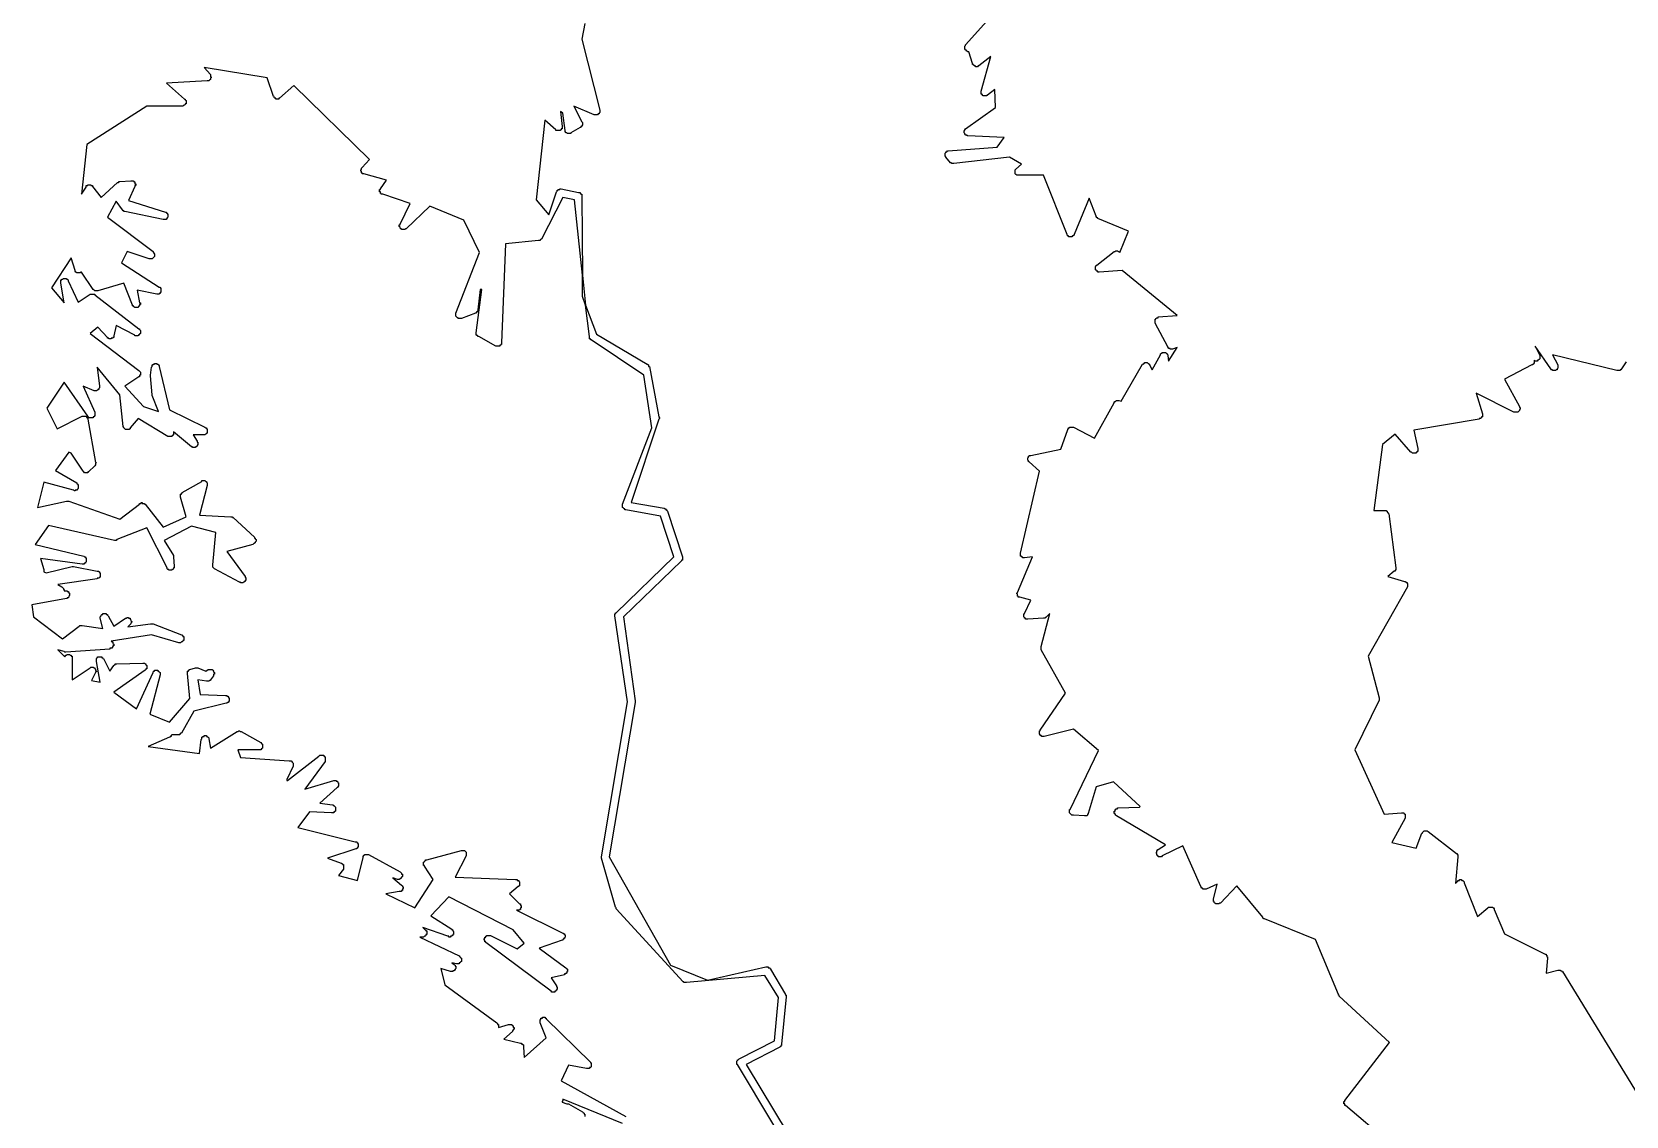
# Model space of a CAD drawing. Header units: metres. Extents: x 12 to 388, y 12 to 220.
# Drawn here: x 205.24 to 225.51, y 48.35 to 62.13 of the extents above; entities that cross this region are included whole.
import ezdxf

# ---------------------------------------------------------------- set-up
doc = ezdxf.new("R2010")
doc.units = ezdxf.units.M

msp = doc.modelspace()

# ---------------------------------------------------------------- linework, layer by layer
for points in [[(212.27, 62.24), (212.23, 62.04), (212.46, 61.14), (212.46, 61.13), (212.46, 61.12), (212.46, 61.11), (212.45, 61.1), (212.45, 61.09), (212.44, 61.09), (212.43, 61.08), (212.42, 61.08), (212.41, 61.08), (212.4, 61.08), (212.39, 61.08), (212.13, 61.19), (212.23, 60.99), (212.24, 60.98), (212.24, 60.97), (212.24, 60.96), (212.24, 60.95), (212.23, 60.94), (212.23, 60.93), (212.22, 60.93), (212.22, 60.92), (212.21, 60.92), (212.09, 60.85), (212.09, 60.84), (212.08, 60.84), (212.07, 60.84), (212.06, 60.84), (212.05, 60.84), (212.04, 60.85), (212.03, 60.85), (212.03, 60.86), (212.02, 60.86), (212.02, 60.87), (212.02, 60.88), (211.99, 61.1), (211.96, 61.12), (211.98, 60.93), (211.98, 60.92), (211.98, 60.91), (211.98, 60.9), (211.97, 60.9), (211.97, 60.89), (211.96, 60.89), (211.96, 60.88), (211.95, 60.88), (211.94, 60.88), (211.93, 60.88), (211.92, 60.88), (211.91, 60.88), (211.9, 60.88), (211.9, 60.89), (211.76, 61.01), (211.65, 60), (211.81, 59.81), (211.91, 60.1), (211.92, 60.11), (211.92, 60.12), (211.93, 60.12), (211.93, 60.13), (211.94, 60.13), (211.95, 60.13), (211.95, 60.14), (211.96, 60.14), (211.97, 60.14), (212.19, 60.09), (212.2, 60.09), (212.21, 60.09), (212.21, 60.08), (212.22, 60.08), (212.22, 60.07), (212.23, 60.07), (212.23, 60.06), (212.23, 60.05), (212.23, 60.04), (212.24, 59.04), (212.28, 58.66), (212.42, 58.29), (213.06, 57.91), (213.07, 57.91), (213.07, 57.9), (213.08, 57.9), (213.08, 57.89), (213.08, 57.88), (213.09, 57.88), (213.21, 57.24), (213.22, 57.23), (213.22, 57.22), (213.21, 57.21), (212.86, 56.15), (213.28, 56.08), (213.29, 56.07), (213.3, 56.07), (213.3, 56.06), (213.31, 56.06), (213.31, 56.05), (213.32, 56.04), (213.51, 55.46), (213.51, 55.45), (213.51, 55.44), (213.51, 55.43), (213.51, 55.42), (213.5, 55.42), (213.5, 55.41), (212.76, 54.7), (212.91, 53.63), (212.91, 53.62), (212.91, 53.61), (212.58, 51.65), (213.36, 50.27), (213.83, 50.08), (214.57, 50.25), (214.58, 50.25), (214.59, 50.25), (214.6, 50.25), (214.6, 50.24), (214.61, 50.24), (214.62, 50.24), (214.62, 50.23), (214.63, 50.23), (214.63, 50.22), (214.82, 49.9), (214.82, 49.89), (214.83, 49.89), (214.83, 49.88), (214.83, 49.87), (214.77, 49.27), (214.77, 49.26), (214.77, 49.25), (214.76, 49.25), (214.76, 49.24), (214.75, 49.23), (214.32, 49.01), (215.2, 47.55)], [(222.48, 48.03), (221.94, 48.49), (221.93, 48.49), (221.93, 48.5), (221.93, 48.51), (221.92, 48.51), (221.92, 48.52), (221.92, 48.53), (221.92, 48.54), (221.93, 48.54), (221.93, 48.55), (222.5, 49.29), (221.86, 49.88), (221.86, 49.89), (221.85, 49.89), (221.85, 49.9), (221.56, 50.6), (220.91, 50.86), (220.9, 50.86), (220.89, 50.87), (220.89, 50.88), (220.56, 51.28), (220.35, 51.06), (220.34, 51.06), (220.33, 51.05), (220.32, 51.05), (220.31, 51.05), (220.3, 51.05), (220.29, 51.05), (220.28, 51.06), (220.27, 51.07), (220.27, 51.08), (220.26, 51.08), (220.26, 51.09), (220.26, 51.1), (220.26, 51.11), (220.31, 51.3), (220.17, 51.24), (220.16, 51.24), (220.15, 51.24), (220.14, 51.24), (220.13, 51.24), (220.12, 51.25), (220.11, 51.25), (220.11, 51.26), (220.1, 51.27), (219.87, 51.79), (219.61, 51.66), (219.6, 51.65), (219.59, 51.65), (219.58, 51.65), (219.57, 51.65), (219.56, 51.65), (219.56, 51.66), (219.55, 51.66), (219.55, 51.67), (219.54, 51.67), (219.54, 51.68), (219.54, 51.69), (219.53, 51.7), (219.54, 51.71), (219.54, 51.72), (219.54, 51.73), (219.55, 51.73), (219.55, 51.74), (219.56, 51.74), (219.65, 51.8), (219.03, 52.17), (219.02, 52.18), (219.01, 52.19), (219.01, 52.2), (219, 52.2), (219, 52.21), (219, 52.22), (219, 52.23), (219.01, 52.23), (219.01, 52.24), (219.01, 52.25), (219.02, 52.25), (219.02, 52.26), (219.03, 52.26), (219.04, 52.26), (219.04, 52.27), (219.05, 52.27), (219.32, 52.28), (219.33, 52.29), (218.99, 52.6), (218.77, 52.54), (218.67, 52.2), (218.67, 52.19), (218.66, 52.19), (218.66, 52.18), (218.65, 52.17), (218.64, 52.17), (218.63, 52.17), (218.62, 52.17), (218.48, 52.18), (218.47, 52.18), (218.46, 52.18), (218.45, 52.19), (218.44, 52.2), (218.43, 52.21), (218.43, 52.22), (218.43, 52.23), (218.43, 52.24), (218.43, 52.25), (218.44, 52.25), (218.8, 53), (218.48, 53.27), (218.11, 53.18), (218.1, 53.18), (218.09, 53.18), (218.08, 53.18), (218.07, 53.19), (218.06, 53.19), (218.06, 53.2), (218.05, 53.21), (218.05, 53.22), (218.05, 53.23), (218.05, 53.24), (218.05, 53.25), (218.06, 53.25), (218.06, 53.26), (218.38, 53.73), (218.07, 54.28), (218.07, 54.29), (218.07, 54.3), (218.07, 54.31), (218.07, 54.32), (218.18, 54.74), (218.13, 54.69), (218.12, 54.69), (218.12, 54.68), (218.11, 54.68), (218.1, 54.68), (217.9, 54.67), (217.89, 54.67), (217.88, 54.67), (217.87, 54.67), (217.87, 54.68), (217.86, 54.68), (217.86, 54.69), (217.85, 54.7), (217.85, 54.71), (217.85, 54.72), (217.85, 54.73), (217.86, 54.74), (217.94, 54.91), (217.8, 54.95), (217.79, 54.95), (217.78, 54.95), (217.78, 54.96), (217.77, 54.96), (217.77, 54.97), (217.77, 54.98), (217.77, 54.99), (217.76, 54.99), (217.76, 55), (217.77, 55.01), (217.96, 55.46), (217.86, 55.45), (217.85, 55.45), (217.84, 55.45), (217.83, 55.46), (217.82, 55.46), (217.82, 55.47), (217.81, 55.47), (217.81, 55.48), (217.81, 55.49), (217.81, 55.5), (217.81, 55.51), (218.05, 56.55), (217.92, 56.67), (217.91, 56.67), (217.91, 56.68), (217.9, 56.69), (217.9, 56.7), (217.9, 56.71), (217.9, 56.72), (217.91, 56.73), (217.91, 56.74), (217.92, 56.74), (217.92, 56.75), (217.93, 56.75), (217.94, 56.75), (218.32, 56.83), (218.41, 57.08), (218.41, 57.09), (218.42, 57.09), (218.42, 57.1), (218.43, 57.1), (218.43, 57.11), (218.44, 57.11), (218.45, 57.11), (218.46, 57.11), (218.47, 57.11), (218.48, 57.11), (218.75, 56.97), (219, 57.42), (219, 57.43), (219.01, 57.43), (219.01, 57.44), (219.02, 57.44), (219.03, 57.45), (219.04, 57.45), (219.05, 57.45), (219.06, 57.45), (219.09, 57.44), (219.36, 57.91), (219.37, 57.91), (219.37, 57.92), (219.38, 57.92), (219.39, 57.93), (219.4, 57.93), (219.41, 57.93), (219.42, 57.93), (219.43, 57.92), (219.44, 57.92), (219.44, 57.91), (219.45, 57.91), (219.45, 57.9), (219.48, 57.84), (219.59, 58.03), (219.59, 58.04), (219.6, 58.05), (219.61, 58.05), (219.61, 58.06), (219.62, 58.06), (219.63, 58.06), (219.64, 58.06), (219.65, 58.06), (219.66, 58.05), (219.67, 58.05), (219.67, 58.04), (219.68, 58.03), (219.68, 58.02), (219.69, 57.95), (219.8, 58.12), (219.74, 58.1), (219.73, 58.1), (219.72, 58.1), (219.71, 58.1), (219.71, 58.11), (219.7, 58.11), (219.69, 58.11), (219.69, 58.12), (219.68, 58.12), (219.68, 58.13), (219.52, 58.43), (219.52, 58.44), (219.52, 58.45), (219.52, 58.46), (219.52, 58.47), (219.52, 58.48), (219.53, 58.48), (219.53, 58.49), (219.54, 58.5), (219.55, 58.5), (219.56, 58.5), (219.56, 58.51), (219.8, 58.53), (219.1, 59.1), (218.81, 59.08), (218.8, 59.08), (218.79, 59.08), (218.79, 59.09), (218.78, 59.09), (218.77, 59.1), (218.77, 59.11), (218.76, 59.11), (218.76, 59.12), (218.76, 59.13), (218.76, 59.14), (218.76, 59.15), (218.77, 59.16), (218.77, 59.17), (218.78, 59.17), (219, 59.34), (219.01, 59.34), (219.02, 59.35), (219.03, 59.35), (219.04, 59.35), (219.05, 59.34), (219.06, 59.34), (219.07, 59.33), (219.18, 59.6), (218.79, 59.76), (218.79, 59.77), (218.78, 59.77), (218.78, 59.78), (218.77, 59.78), (218.77, 59.79), (218.68, 60.02), (218.49, 59.56), (218.49, 59.55), (218.48, 59.55), (218.48, 59.54), (218.47, 59.54), (218.46, 59.53), (218.45, 59.53), (218.44, 59.53), (218.43, 59.53), (218.42, 59.53), (218.42, 59.54), (218.41, 59.54), (218.4, 59.55), (218.4, 59.56), (218.1, 60.31), (217.78, 60.31), (217.77, 60.31), (217.76, 60.31), (217.75, 60.32), (217.74, 60.33), (217.74, 60.34), (217.74, 60.35), (217.74, 60.36), (217.74, 60.37), (217.74, 60.38), (217.75, 60.39), (217.82, 60.45), (217.67, 60.54), (216.96, 60.46), (216.95, 60.46), (216.94, 60.46), (216.93, 60.46), (216.93, 60.47), (216.92, 60.47), (216.86, 60.54), (216.86, 60.55), (216.85, 60.55), (216.85, 60.56), (216.85, 60.57), (216.85, 60.58), (216.85, 60.59), (216.86, 60.6), (216.86, 60.61), (216.87, 60.61), (216.88, 60.62), (216.89, 60.62), (217.51, 60.67), (217.6, 60.79), (217.14, 60.81), (217.13, 60.81), (217.13, 60.82), (217.12, 60.82), (217.11, 60.82), (217.11, 60.83), (217.1, 60.83), (217.1, 60.84), (217.09, 60.85), (217.09, 60.86), (217.09, 60.87), (217.09, 60.88), (217.1, 60.88), (217.1, 60.89), (217.11, 60.9), (217.49, 61.17), (217.48, 61.4), (217.39, 61.33), (217.38, 61.33), (217.38, 61.32), (217.37, 61.32), (217.36, 61.32), (217.35, 61.32), (217.34, 61.32), (217.33, 61.32), (217.33, 61.33), (217.32, 61.33), (217.32, 61.34), (217.31, 61.34), (217.31, 61.35), (217.31, 61.36), (217.31, 61.37), (217.31, 61.38), (217.43, 61.82), (217.28, 61.7), (217.27, 61.7), (217.26, 61.69), (217.25, 61.69), (217.24, 61.69), (217.23, 61.7), (217.22, 61.7), (217.22, 61.71), (217.21, 61.71), (217.21, 61.72), (217.2, 61.72), (217.2, 61.73), (217.15, 61.88), (217.14, 61.88), (217.13, 61.89), (217.12, 61.89), (217.12, 61.9), (217.11, 61.9), (217.11, 61.91), (217.1, 61.91), (217.1, 61.92), (217.1, 61.93), (217.1, 61.94), (217.1, 61.95), (217.11, 61.96), (217.11, 61.97), (217.38, 62.27)], [(215.11, 47.51), (214.21, 49.01), (214.2, 49.01), (214.2, 49.02), (214.2, 49.03), (214.2, 49.04), (214.2, 49.05), (214.21, 49.06), (214.21, 49.07), (214.22, 49.07), (214.23, 49.08), (214.68, 49.31), (214.73, 49.86), (214.56, 50.14), (213.56, 50.05), (213.55, 50.05), (213.54, 50.05), (213.53, 50.05), (213.53, 50.06), (213.52, 50.06), (212.67, 50.99), (212.67, 51), (212.66, 51.01), (212.48, 51.63), (212.48, 51.64), (212.48, 51.65), (212.81, 53.62), (212.65, 54.71), (212.65, 54.72), (212.65, 54.73), (212.66, 54.74), (212.66, 54.75), (212.67, 54.75), (213.4, 55.46), (213.23, 55.98), (212.79, 56.06), (212.78, 56.06), (212.78, 56.07), (212.77, 56.07), (212.76, 56.08), (212.75, 56.09), (212.75, 56.1), (212.75, 56.11), (212.75, 56.12), (212.75, 56.13), (213.12, 57.1), (213.02, 57.77), (212.35, 58.22), (212.34, 58.22), (212.34, 58.23), (212.33, 58.23), (212.33, 58.24), (212.33, 58.25), (212.33, 58.26), (212.28, 58.66), (212.24, 58.77), (212.24, 59.04), (212.14, 60), (211.99, 60.03), (211.72, 59.5), (211.71, 59.5), (211.71, 59.49), (211.7, 59.49), (211.7, 59.48), (211.69, 59.48), (211.68, 59.48), (211.26, 59.44), (211.21, 58.18), (211.21, 58.18), (211.21, 58.17), (211.21, 58.16), (211.2, 58.16), (211.2, 58.15), (211.19, 58.15), (211.19, 58.14), (211.18, 58.14), (211.17, 58.14), (211.16, 58.14), (211.15, 58.14), (211.14, 58.14), (210.92, 58.26), (210.91, 58.26), (210.91, 58.27), (210.9, 58.27), (210.9, 58.28), (210.89, 58.28), (210.89, 58.29), (210.89, 58.3), (210.89, 58.31), (210.96, 58.86), (210.94, 58.86), (210.91, 58.6), (210.91, 58.59), (210.9, 58.58), (210.9, 58.57), (210.89, 58.57), (210.89, 58.56), (210.88, 58.56), (210.7, 58.49), (210.69, 58.49), (210.68, 58.49), (210.67, 58.49), (210.66, 58.49), (210.66, 58.5), (210.65, 58.5), (210.64, 58.51), (210.63, 58.52), (210.63, 58.53), (210.63, 58.54), (210.63, 58.55), (210.63, 58.56), (210.93, 59.33), (210.73, 59.74), (210.3, 59.92), (210, 59.63), (209.99, 59.63), (209.98, 59.62), (209.97, 59.62), (209.96, 59.62), (209.95, 59.62), (209.94, 59.62), (209.94, 59.63), (209.93, 59.63), (209.92, 59.64), (209.92, 59.65), (209.91, 59.66), (209.91, 59.67), (209.91, 59.68), (209.92, 59.68), (209.92, 59.69), (210.05, 59.95), (209.7, 60.07), (209.69, 60.07), (209.68, 60.07), (209.68, 60.08), (209.67, 60.08), (209.67, 60.09), (209.67, 60.1), (209.66, 60.1), (209.66, 60.11), (209.66, 60.12), (209.66, 60.13), (209.67, 60.13), (209.67, 60.14), (209.75, 60.25), (209.46, 60.33), (209.45, 60.33), (209.44, 60.33), (209.44, 60.34), (209.43, 60.34), (209.43, 60.35), (209.43, 60.36), (209.42, 60.37), (209.42, 60.38), (209.43, 60.39), (209.43, 60.4), (209.44, 60.41), (209.53, 60.51), (208.57, 61.45), (208.39, 61.29), (208.38, 61.29), (208.38, 61.28), (208.37, 61.28), (208.36, 61.28), (208.35, 61.28), (208.34, 61.28), (208.34, 61.29), (208.33, 61.29), (208.32, 61.3), (208.32, 61.31), (208.31, 61.31), (208.23, 61.55), (207.43, 61.68), (207.51, 61.59), (207.51, 61.58), (207.51, 61.57), (207.51, 61.56), (207.52, 61.56), (207.52, 61.55), (207.51, 61.55), (207.51, 61.54), (207.51, 61.53), (207.5, 61.52), (207.49, 61.51), (207.48, 61.51), (207.47, 61.51), (206.95, 61.48), (207.18, 61.28), (207.19, 61.28), (207.19, 61.27), (207.2, 61.26), (207.2, 61.25), (207.2, 61.24), (207.2, 61.23), (207.2, 61.22), (207.19, 61.22), (207.19, 61.21), (207.18, 61.2), (207.17, 61.2), (207.16, 61.19), (207.15, 61.19), (206.7, 61.19), (205.94, 60.7), (205.87, 60.07), (205.93, 60.16), (205.93, 60.17), (205.93, 60.18), (205.94, 60.18), (205.95, 60.18), (205.95, 60.19), (205.96, 60.19), (205.97, 60.19), (205.98, 60.19), (205.99, 60.19), (205.99, 60.18), (206, 60.18), (206.01, 60.18), (206.01, 60.17), (206.12, 60.03), (206.33, 60.22), (206.34, 60.22), (206.35, 60.23), (206.36, 60.23), (206.5, 60.24), (206.51, 60.24), (206.52, 60.24), (206.53, 60.24), (206.53, 60.23), (206.54, 60.23), (206.55, 60.22), (206.55, 60.21), (206.55, 60.2), (206.56, 60.2), (206.56, 60.19), (206.56, 60.18), (206.55, 60.18), (206.55, 60.17), (206.47, 59.99), (206.94, 59.84), (206.95, 59.84), (206.95, 59.83), (206.96, 59.83), (206.96, 59.82), (206.97, 59.82), (206.97, 59.81), (206.97, 59.8), (206.97, 59.79), (206.97, 59.78), (206.96, 59.77), (206.96, 59.76), (206.95, 59.76), (206.95, 59.75), (206.94, 59.75), (206.93, 59.75), (206.92, 59.75), (206.91, 59.75), (206.42, 59.85), (206.41, 59.85), (206.41, 59.86), (206.4, 59.86), (206.39, 59.87), (206.31, 59.98), (206.2, 59.78), (206.78, 59.34), (206.78, 59.33), (206.79, 59.33), (206.79, 59.32), (206.8, 59.31), (206.8, 59.3), (206.8, 59.29), (206.8, 59.28), (206.79, 59.27), (206.78, 59.26), (206.77, 59.25), (206.76, 59.25), (206.75, 59.25), (206.74, 59.25), (206.73, 59.25), (206.45, 59.34), (206.38, 59.2), (206.86, 58.89), (206.87, 58.89), (206.87, 58.88), (206.88, 58.88), (206.88, 58.87), (206.88, 58.86), (206.88, 58.85), (206.88, 58.84), (206.88, 58.83), (206.88, 58.82), (206.87, 58.82), (206.87, 58.81), (206.86, 58.81), (206.86, 58.8), (206.85, 58.8), (206.84, 58.8), (206.83, 58.8), (206.58, 58.85), (206.61, 58.69), (206.62, 58.69), (206.62, 58.68), (206.62, 58.67), (206.61, 58.67), (206.61, 58.66), (206.61, 58.65), (206.6, 58.65), (206.6, 58.64), (206.59, 58.64), (206.59, 58.63), (206.58, 58.63), (206.57, 58.63), (206.56, 58.63), (206.55, 58.63), (206.54, 58.64), (206.53, 58.64), (206.53, 58.65), (206.52, 58.65), (206.52, 58.66), (206.41, 58.94), (206.08, 58.84), (206.07, 58.84), (206.06, 58.84), (206.05, 58.84), (206.04, 58.84), (206.03, 58.85), (206.02, 58.86), (205.87, 59.08), (205.86, 59.08), (205.86, 59.07), (205.85, 59.07), (205.84, 59.07), (205.83, 59.07), (205.82, 59.07), (205.81, 59.07), (205.8, 59.08), (205.79, 59.09), (205.79, 59.1), (205.74, 59.26), (205.49, 58.88), (205.65, 58.69), (205.61, 58.94), (205.61, 58.95), (205.61, 58.96), (205.61, 58.97), (205.61, 58.98), (205.62, 58.98), (205.62, 58.99), (205.63, 58.99), (205.64, 59), (205.65, 59), (205.66, 59), (205.67, 59), (205.68, 59), (205.68, 58.99), (205.69, 58.99), (205.7, 58.98), (205.7, 58.97), (205.83, 58.7), (205.98, 58.8), (205.99, 58.8), (206, 58.8), (206.01, 58.8), (206.02, 58.8), (206.03, 58.8), (206.04, 58.8), (206.04, 58.79), (206.6, 58.36), (206.61, 58.36), (206.61, 58.35), (206.62, 58.34), (206.62, 58.33), (206.62, 58.32), (206.62, 58.31), (206.62, 58.3), (206.61, 58.29), (206.6, 58.28), (206.59, 58.28), (206.59, 58.27), (206.58, 58.27), (206.57, 58.27), (206.56, 58.27), (206.55, 58.27), (206.55, 58.28), (206.31, 58.4), (206.28, 58.27), (206.28, 58.26), (206.28, 58.25), (206.27, 58.25), (206.27, 58.24), (206.26, 58.24), (206.25, 58.24), (206.25, 58.23), (206.24, 58.23), (206.23, 58.23), (206.22, 58.23), (206.22, 58.24), (206.21, 58.24), (206.2, 58.24), (206.2, 58.25), (206.08, 58.38), (205.98, 58.3), (206.6, 57.83), (206.61, 57.82), (206.62, 57.81), (206.62, 57.8), (206.62, 57.79), (206.62, 57.78), (206.62, 57.77), (206.61, 57.77), (206.61, 57.76), (206.61, 57.75), (206.6, 57.75), (206.42, 57.63), (206.66, 57.37), (206.85, 57.31), (206.77, 57.51), (206.77, 57.52), (206.75, 57.76), (206.75, 57.77), (206.76, 57.87), (206.77, 57.88), (206.77, 57.89), (206.77, 57.9), (206.78, 57.9), (206.78, 57.91), (206.79, 57.91), (206.8, 57.91), (206.8, 57.92), (206.81, 57.92), (206.82, 57.92), (206.83, 57.92), (206.83, 57.91), (206.84, 57.91), (206.85, 57.9), (206.86, 57.89), (206.86, 57.88), (206.99, 57.33), (207.44, 57.11), (207.45, 57.1), (207.46, 57.1), (207.46, 57.09), (207.47, 57.09), (207.47, 57.08), (207.47, 57.07), (207.47, 57.06), (207.47, 57.05), (207.47, 57.04), (207.46, 57.03), (207.45, 57.02), (207.44, 57.01), (207.43, 57.01), (207.42, 57.01), (207.29, 57.01), (207.34, 56.93), (207.34, 56.92), (207.35, 56.92), (207.35, 56.91), (207.35, 56.9), (207.35, 56.89), (207.35, 56.88), (207.34, 56.88), (207.34, 56.87), (207.33, 56.86), (207.32, 56.86), (207.32, 56.85), (207.31, 56.85), (207.3, 56.85), (207.29, 56.85), (207.28, 56.85), (207.28, 56.86), (207.27, 56.86), (207.04, 57.05), (207.04, 57.04), (207.04, 57.03), (207.04, 57.02), (207.04, 57.01), (207.03, 57.01), (207.03, 57), (207.02, 57), (207.02, 56.99), (207.01, 56.99), (207, 56.99), (206.99, 56.99), (206.98, 56.99), (206.97, 56.99), (206.59, 57.22), (206.49, 57.1), (206.49, 57.09), (206.48, 57.09), (206.48, 57.08), (206.47, 57.08), (206.46, 57.08), (206.45, 57.08), (206.44, 57.08), (206.43, 57.08), (206.42, 57.09), (206.41, 57.1), (206.41, 57.11), (206.4, 57.11), (206.4, 57.12), (206.36, 57.52), (206.07, 57.87), (206.1, 57.63), (206.1, 57.62), (206.1, 57.61), (206.09, 57.6), (206.09, 57.59), (206.08, 57.59), (206.08, 57.58), (206.07, 57.58), (206.06, 57.57), (206.05, 57.57), (206.04, 57.57), (206.03, 57.57), (205.89, 57.63), (206.04, 57.3), (206.04, 57.29), (206.04, 57.28), (206.04, 57.27), (206.04, 57.26), (206.04, 57.25), (206.03, 57.25), (206.03, 57.24), (206.02, 57.24), (206.02, 57.23), (206.01, 57.23), (206, 57.23), (205.99, 57.23), (205.98, 57.23), (205.97, 57.23), (205.96, 57.23), (205.96, 57.24), (205.95, 57.24), (205.95, 57.25), (205.65, 57.68), (205.43, 57.35), (205.56, 57.09), (205.88, 57.25), (205.89, 57.25), (205.9, 57.25), (205.91, 57.25), (205.92, 57.25), (205.93, 57.25), (205.93, 57.24), (205.94, 57.24), (205.94, 57.23), (205.95, 57.23), (205.95, 57.22), (205.95, 57.21), (206.05, 56.66), (206.06, 56.66), (206.05, 56.65), (206.05, 56.64), (206.05, 56.63), (206.04, 56.62), (205.96, 56.54), (205.95, 56.54), (205.95, 56.53), (205.94, 56.53), (205.93, 56.53), (205.92, 56.53), (205.91, 56.53), (205.9, 56.54), (205.89, 56.55), (205.74, 56.78), (205.71, 56.79), (205.54, 56.56), (205.81, 56.4), (205.81, 56.39), (205.82, 56.39), (205.82, 56.38), (205.83, 56.38), (205.83, 56.37), (205.83, 56.36), (205.83, 56.35), (205.83, 56.34), (205.83, 56.33), (205.82, 56.32), (205.81, 56.31), (205.8, 56.31), (205.79, 56.31), (205.79, 56.3), (205.78, 56.3), (205.77, 56.31), (205.39, 56.41), (205.31, 56.09), (205.68, 56.17), (205.69, 56.17), (205.7, 56.17), (205.71, 56.17), (206.36, 55.94), (206.61, 56.13), (206.61, 56.14), (206.62, 56.14), (206.63, 56.14), (206.63, 56.15), (206.64, 56.15), (206.64, 56.14), (206.65, 56.14), (206.66, 56.14), (206.67, 56.14), (206.67, 56.13), (206.68, 56.13), (206.91, 55.84), (207.2, 55.97), (207.13, 56.22), (207.13, 56.23), (207.13, 56.24), (207.13, 56.25), (207.13, 56.26), (207.14, 56.26), (207.14, 56.27), (207.15, 56.27), (207.15, 56.28), (207.4, 56.42), (207.4, 56.43), (207.41, 56.43), (207.42, 56.43), (207.43, 56.43), (207.44, 56.43), (207.45, 56.42), (207.46, 56.42), (207.46, 56.41), (207.47, 56.4), (207.47, 56.39), (207.47, 56.38), (207.47, 56.37), (207.37, 55.99), (207.77, 55.97), (207.78, 55.97), (207.79, 55.97), (207.79, 55.96), (207.8, 55.96), (208.07, 55.71), (208.07, 55.7), (208.08, 55.7), (208.08, 55.69), (208.09, 55.68), (208.09, 55.67), (208.09, 55.66), (208.08, 55.65), (208.08, 55.64), (208.07, 55.64), (208.07, 55.63), (208.06, 55.63), (208.05, 55.62), (207.72, 55.53), (207.95, 55.21), (207.95, 55.2), (207.96, 55.2), (207.96, 55.19), (207.96, 55.18), (207.96, 55.17), (207.96, 55.16), (207.95, 55.16), (207.95, 55.15), (207.94, 55.15), (207.94, 55.14), (207.93, 55.14), (207.92, 55.13), (207.91, 55.13), (207.9, 55.13), (207.89, 55.13), (207.89, 55.14), (207.88, 55.14), (207.56, 55.31), (207.55, 55.32), (207.54, 55.33), (207.54, 55.34), (207.54, 55.35), (207.54, 55.36), (207.58, 55.77), (207.27, 55.85), (206.92, 55.67), (207.04, 55.48), (207.04, 55.47), (207.04, 55.46), (207.05, 55.34), (207.05, 55.33), (207.05, 55.32), (207.04, 55.32), (207.04, 55.31), (207.03, 55.3), (207.02, 55.3), (207.02, 55.29), (207.01, 55.29), (207, 55.29), (206.99, 55.29), (206.98, 55.29), (206.98, 55.3), (206.97, 55.3), (206.96, 55.31), (206.96, 55.32), (206.7, 55.83), (206.32, 55.68), (206.31, 55.67), (206.3, 55.67), (206.29, 55.67), (205.45, 55.86), (205.28, 55.62), (205.9, 55.47), (205.91, 55.46), (205.92, 55.46), (205.92, 55.45), (205.93, 55.45), (205.93, 55.44), (205.93, 55.43), (205.93, 55.42), (205.93, 55.41), (205.93, 55.4), (205.92, 55.39), (205.92, 55.38), (205.91, 55.38), (205.9, 55.37), (205.89, 55.37), (205.88, 55.37), (205.35, 55.44), (205.39, 55.3), (205.39, 55.29), (205.39, 55.28), (205.39, 55.27), (205.42, 55.26), (205.75, 55.34), (205.76, 55.34), (205.77, 55.34), (206.07, 55.28), (206.08, 55.28), (206.09, 55.28), (206.09, 55.27), (206.1, 55.27), (206.1, 55.26), (206.11, 55.26), (206.11, 55.25), (206.11, 55.24), (206.11, 55.23), (206.11, 55.22), (206.11, 55.21), (206.1, 55.2), (206.09, 55.19), (206.08, 55.19), (206.07, 55.19), (206.07, 55.18), (205.57, 55.11), (205.62, 55.08), (205.63, 55.07), (205.64, 55.06), (205.64, 55.05), (205.65, 55.04), (205.65, 55.03), (205.67, 55.03), (205.68, 55.03), (205.69, 55.03), (205.69, 55.02), (205.7, 55.02), (205.71, 55.01), (205.71, 55), (205.72, 55), (205.72, 54.99), (205.72, 54.98), (205.72, 54.97), (205.71, 54.96), (205.71, 54.95), (205.7, 54.94), (205.69, 54.94), (205.69, 54.93), (205.68, 54.93), (205.24, 54.85), (205.26, 54.7), (205.63, 54.42), (205.84, 54.58), (205.85, 54.59), (205.86, 54.59), (205.87, 54.59), (205.88, 54.59), (206.14, 54.55), (206.11, 54.68), (206.11, 54.69), (206.11, 54.7), (206.12, 54.71), (206.12, 54.72), (206.13, 54.73), (206.14, 54.73), (206.14, 54.74), (206.15, 54.74), (206.16, 54.74), (206.17, 54.74), (206.18, 54.74), (206.19, 54.73), (206.2, 54.73), (206.2, 54.72), (206.21, 54.71), (206.28, 54.58), (206.43, 54.68), (206.44, 54.68), (206.45, 54.69), (206.46, 54.69), (206.47, 54.69), (206.47, 54.68), (206.48, 54.68), (206.49, 54.68), (206.49, 54.67), (206.5, 54.66), (206.5, 54.65), (206.51, 54.64), (206.51, 54.63), (206.5, 54.62), (206.5, 54.61), (206.49, 54.6), (206.46, 54.57), (206.75, 54.61), (206.76, 54.61), (206.77, 54.61), (206.78, 54.61), (207.14, 54.47), (207.15, 54.47), (207.15, 54.46), (207.16, 54.46), (207.16, 54.45), (207.17, 54.45), (207.17, 54.44), (207.17, 54.43), (207.17, 54.42), (207.17, 54.41), (207.17, 54.4), (207.16, 54.4), (207.16, 54.39), (207.15, 54.38), (207.14, 54.38), (207.13, 54.37), (207.12, 54.37), (207.11, 54.37), (206.76, 54.47), (206.25, 54.39), (206.26, 54.38), (206.27, 54.38), (206.27, 54.37), (206.27, 54.36), (206.28, 54.35), (206.28, 54.34), (206.28, 54.33), (206.27, 54.33), (206.27, 54.32), (206.26, 54.31), (206.26, 54.3), (206.25, 54.3), (206.24, 54.3), (206.23, 54.3), (206.23, 54.29), (205.67, 54.25), (205.66, 54.25), (205.65, 54.26), (205.57, 54.28), (205.66, 54.19), (205.67, 54.21), (205.68, 54.21), (205.69, 54.22), (205.7, 54.22), (205.71, 54.22), (205.72, 54.22), (205.73, 54.21), (205.74, 54.21), (205.74, 54.2), (205.75, 54.2), (205.75, 54.19), (205.75, 54.18), (205.75, 54.17), (205.75, 53.9), (205.98, 54.05), (205.99, 54.06), (206, 54.06), (206.01, 54.06), (206.02, 54.06), (206.03, 54.05), (206.04, 54.05), (206.04, 54.04), (206.05, 54.04), (206.05, 54.03), (206.05, 54.02), (206.06, 54.01), (206.06, 54), (206.05, 54), (206.05, 53.99), (206, 53.89), (206.11, 53.87), (206.06, 54.13), (206.06, 54.14), (206.06, 54.15), (206.06, 54.16), (206.06, 54.17), (206.07, 54.18), (206.08, 54.19), (206.09, 54.19), (206.1, 54.19), (206.11, 54.19), (206.12, 54.19), (206.13, 54.19), (206.13, 54.18), (206.14, 54.18), (206.14, 54.17), (206.15, 54.17), (206.23, 54.01), (206.28, 54.08), (206.29, 54.09), (206.3, 54.09), (206.3, 54.1), (206.31, 54.1), (206.32, 54.1), (206.65, 54.11), (206.66, 54.11), (206.67, 54.11), (206.68, 54.1), (206.69, 54.1), (206.69, 54.09), (206.7, 54.08), (206.7, 54.07), (206.7, 54.06), (206.7, 54.05), (206.7, 54.04), (206.69, 54.04), (206.69, 54.03), (206.68, 54.02), (206.28, 53.74), (206.57, 53.53), (206.78, 53.99), (206.78, 54), (206.79, 54.01), (206.8, 54.01), (206.8, 54.02), (206.81, 54.02), (206.82, 54.02), (206.83, 54.02), (206.84, 54.02), (206.84, 54.01), (206.85, 54.01), (206.86, 54), (206.87, 53.99), (206.87, 53.98), (206.87, 53.97), (206.87, 53.96), (206.74, 53.46), (206.99, 53.36), (207.25, 53.66), (207.22, 53.98), (207.22, 53.99), (207.22, 54), (207.22, 54.01), (207.23, 54.01), (207.23, 54.02), (207.24, 54.02), (207.24, 54.03), (207.25, 54.03), (207.32, 54.05), (207.33, 54.05), (207.34, 54.05), (207.35, 54.05), (207.45, 54.01), (207.48, 54.03), (207.49, 54.03), (207.5, 54.03), (207.51, 54.03), (207.52, 54.03), (207.53, 54.03), (207.54, 54.02), (207.55, 54.01), (207.55, 54), (207.56, 53.99), (207.56, 53.98), (207.56, 53.97), (207.55, 53.97), (207.55, 53.96), (207.55, 53.95), (207.51, 53.9), (207.51, 53.89), (207.5, 53.89), (207.49, 53.88), (207.48, 53.88), (207.47, 53.88), (207.46, 53.88), (207.35, 53.9), (207.38, 53.71), (207.7, 53.7), (207.71, 53.7), (207.72, 53.7), (207.72, 53.69), (207.73, 53.69), (207.74, 53.68), (207.74, 53.67), (207.75, 53.67), (207.75, 53.66), (207.75, 53.65), (207.75, 53.64), (207.75, 53.63), (207.74, 53.62), (207.74, 53.61), (207.73, 53.61), (207.72, 53.6), (207.71, 53.6), (207.3, 53.5), (207.14, 53.22), (207.13, 53.22), (207.13, 53.21), (207.12, 53.21), (207.12, 53.2), (207.11, 53.2), (207.1, 53.2), (207.09, 53.2), (207.02, 53.2), (207.01, 53.19), (207.01, 53.18), (207, 53.18), (207, 53.17), (206.99, 53.17), (206.72, 53.05), (207.37, 52.96), (207.39, 53.14), (207.4, 53.15), (207.4, 53.16), (207.4, 53.17), (207.41, 53.17), (207.41, 53.18), (207.42, 53.18), (207.43, 53.18), (207.43, 53.19), (207.44, 53.19), (207.45, 53.19), (207.46, 53.19), (207.46, 53.18), (207.47, 53.18), (207.48, 53.17), (207.49, 53.16), (207.49, 53.15), (207.51, 53.03), (207.85, 53.24), (207.86, 53.24), (207.87, 53.25), (207.88, 53.25), (207.89, 53.24), (207.9, 53.24), (208.15, 53.1), (208.16, 53.09), (208.17, 53.08), (208.17, 53.07), (208.17, 53.06), (208.17, 53.05), (208.17, 53.04), (208.17, 53.03), (208.16, 53.02), (208.15, 53.01), (208.14, 53.01), (208.13, 53.01), (208.12, 53.01), (207.86, 53.01), (207.89, 52.91), (208.51, 52.87), (208.52, 52.87), (208.53, 52.87), (208.54, 52.87), (208.54, 52.86), (208.55, 52.86), (208.55, 52.85), (208.56, 52.84), (208.56, 52.83), (208.56, 52.82), (208.56, 52.81), (208.56, 52.8), (208.48, 52.63), (208.48, 52.62), (208.49, 52.62), (208.89, 52.93), (208.9, 52.94), (208.91, 52.94), (208.92, 52.94), (208.93, 52.94), (208.94, 52.94), (208.95, 52.94), (208.95, 52.93), (208.96, 52.93), (208.96, 52.92), (208.97, 52.92), (208.97, 52.91), (208.97, 52.9), (208.97, 52.89), (208.97, 52.88), (208.97, 52.87), (208.97, 52.86), (208.71, 52.51), (209.08, 52.62), (209.09, 52.62), (209.1, 52.62), (209.11, 52.62), (209.11, 52.61), (209.12, 52.61), (209.13, 52.6), (209.13, 52.59), (209.14, 52.59), (209.14, 52.58), (209.14, 52.57), (209.14, 52.56), (209.14, 52.55), (209.13, 52.54), (209.13, 52.53), (209.12, 52.53), (208.9, 52.33), (209.06, 52.31), (209.07, 52.31), (209.07, 52.3), (209.08, 52.3), (209.09, 52.29), (209.1, 52.28), (209.1, 52.27), (209.1, 52.26), (209.1, 52.25), (209.1, 52.24), (209.1, 52.23), (209.09, 52.23), (209.09, 52.22), (209.08, 52.22), (209.08, 52.21), (209.07, 52.21), (209.06, 52.21), (209.05, 52.21), (208.77, 52.22), (208.62, 52.02), (209.35, 51.84), (209.36, 51.84), (209.37, 51.84), (209.37, 51.83), (209.38, 51.83), (209.38, 51.82), (209.39, 51.82), (209.39, 51.81), (209.39, 51.8), (209.39, 51.79), (209.39, 51.78), (209.39, 51.77), (209.38, 51.77), (209.38, 51.76), (209.37, 51.76), (209.37, 51.75), (209.36, 51.75), (209, 51.63), (209.17, 51.57), (209.18, 51.57), (209.18, 51.56), (209.19, 51.56), (209.19, 51.55), (209.2, 51.55), (209.2, 51.54), (209.2, 51.53), (209.2, 51.52), (209.2, 51.51), (209.2, 51.5), (209.2, 51.49), (209.14, 51.41), (209.38, 51.35), (209.45, 51.64), (209.45, 51.65), (209.45, 51.66), (209.46, 51.66), (209.46, 51.67), (209.47, 51.67), (209.47, 51.68), (209.48, 51.68), (209.49, 51.68), (209.5, 51.68), (209.51, 51.68), (209.52, 51.68), (209.92, 51.46), (209.93, 51.45), (209.94, 51.44), (209.94, 51.43), (209.95, 51.43), (209.95, 51.42), (209.95, 51.41), (209.95, 51.4), (209.94, 51.39), (209.94, 51.38), (209.93, 51.38), (209.93, 51.37), (209.92, 51.37), (209.91, 51.36), (209.9, 51.36), (209.89, 51.36), (209.83, 51.38), (209.94, 51.29), (209.95, 51.28), (209.95, 51.27), (209.96, 51.26), (209.96, 51.25), (209.95, 51.24), (209.95, 51.23), (209.95, 51.22), (209.94, 51.22), (209.94, 51.21), (209.93, 51.21), (209.92, 51.21), (209.91, 51.21), (209.74, 51.18), (210.11, 51), (210.34, 51.36), (210.23, 51.53), (210.23, 51.54), (210.22, 51.54), (210.22, 51.55), (210.22, 51.56), (210.22, 51.57), (210.22, 51.58), (210.23, 51.59), (210.24, 51.6), (210.25, 51.61), (210.26, 51.61), (210.7, 51.73), (210.71, 51.73), (210.72, 51.73), (210.73, 51.73), (210.74, 51.73), (210.75, 51.72), (210.76, 51.71), (210.76, 51.7), (210.76, 51.69), (210.76, 51.68), (210.76, 51.67), (210.76, 51.66), (210.62, 51.39), (211.39, 51.36), (211.4, 51.36), (211.41, 51.36), (211.41, 51.35), (211.42, 51.35), (211.43, 51.35), (211.43, 51.34), (211.44, 51.33), (211.44, 51.32), (211.44, 51.31), (211.44, 51.3), (211.44, 51.29), (211.44, 51.28), (211.43, 51.28), (211.43, 51.27), (211.42, 51.27), (211.31, 51.18), (211.44, 51.05), (211.45, 51.05), (211.45, 51.04), (211.45, 51.03), (211.46, 51.03), (211.46, 51.02), (211.46, 51.01), (211.46, 51), (211.45, 51), (211.45, 50.99), (211.45, 50.98), (211.44, 50.98), (211.44, 50.97), (211.43, 50.97), (211.42, 50.97), (211.41, 50.97), (211.4, 50.97), (211.99, 50.68), (212, 50.68), (212, 50.67), (212.01, 50.67), (212.01, 50.66), (212.02, 50.65), (212.02, 50.64), (212.02, 50.63), (212.01, 50.62), (212.01, 50.61), (212, 50.61), (212, 50.6), (211.99, 50.6), (211.99, 50.59), (211.98, 50.59), (211.69, 50.49), (212.03, 50.24), (212.04, 50.23), (212.04, 50.22), (212.05, 50.22), (212.05, 50.21), (212.05, 50.2), (212.05, 50.19), (212.04, 50.19), (212.04, 50.18), (212.04, 50.17), (212.03, 50.17), (212.03, 50.16), (212.02, 50.16), (212.01, 50.16), (212.01, 50.15), (211.84, 50.11), (211.91, 50.01), (211.91, 50), (211.92, 49.99), (211.92, 49.98), (211.92, 49.97), (211.91, 49.96), (211.91, 49.95), (211.9, 49.95), (211.9, 49.94), (211.89, 49.94), (211.89, 49.93), (211.88, 49.93), (211.87, 49.93), (211.86, 49.93), (211.85, 49.93), (211.84, 49.94), (211.01, 50.56), (211.01, 50.57), (211, 50.57), (211, 50.58), (211, 50.59), (210.99, 50.59), (210.99, 50.6), (210.99, 50.61), (211, 50.61), (211, 50.62), (211, 50.63), (211.01, 50.63), (211.01, 50.64), (211.02, 50.64), (211.02, 50.65), (211.03, 50.65), (211.04, 50.65), (211.05, 50.65), (211.06, 50.65), (211.07, 50.65), (211.41, 50.48), (211.5, 50.55), (211.36, 50.72), (210.54, 51.14), (210.31, 50.9), (210.58, 50.73), (210.58, 50.72), (210.59, 50.72), (210.59, 50.71), (210.6, 50.7), (210.6, 50.69), (210.6, 50.68), (210.6, 50.67), (210.6, 50.66), (210.59, 50.66), (210.59, 50.65), (210.58, 50.65), (210.58, 50.64), (210.57, 50.64), (210.56, 50.64), (210.56, 50.63), (210.55, 50.63), (210.54, 50.63), (210.54, 50.64), (210.53, 50.64), (210.21, 50.75), (210.24, 50.72), (210.25, 50.72), (210.25, 50.71), (210.26, 50.71), (210.26, 50.7), (210.26, 50.69), (210.26, 50.68), (210.26, 50.67), (210.26, 50.66), (210.25, 50.66), (210.25, 50.65), (210.24, 50.64), (210.23, 50.64), (210.22, 50.63), (210.17, 50.63), (210.67, 50.39), (210.68, 50.38), (210.69, 50.37), (210.7, 50.36), (210.7, 50.35), (210.7, 50.34), (210.7, 50.33), (210.7, 50.32), (210.69, 50.31), (210.68, 50.3), (210.67, 50.3), (210.67, 50.29), (210.66, 50.29), (210.65, 50.29), (210.64, 50.29), (210.58, 50.3), (210.61, 50.28), (210.62, 50.27), (210.62, 50.26), (210.63, 50.26), (210.63, 50.25), (210.63, 50.24), (210.63, 50.23), (210.62, 50.22), (210.62, 50.21), (210.61, 50.21), (210.61, 50.2), (210.6, 50.2), (210.59, 50.2), (210.59, 50.19), (210.58, 50.19), (210.57, 50.19), (210.56, 50.19), (210.44, 50.23), (210.49, 50.02), (211.15, 49.54), (211.16, 49.53), (211.16, 49.52), (211.17, 49.52), (211.17, 49.51), (211.17, 49.5), (211.17, 49.49), (211.17, 49.48), (211.3, 49.52), (211.31, 49.52), (211.32, 49.52), (211.33, 49.52), (211.34, 49.52), (211.34, 49.51), (211.35, 49.51), (211.35, 49.5), (211.36, 49.5), (211.36, 49.49), (211.36, 49.48), (211.37, 49.48), (211.37, 49.47), (211.37, 49.46), (211.36, 49.45), (211.36, 49.44), (211.35, 49.44), (211.35, 49.43), (211.24, 49.33), (211.45, 49.28), (211.46, 49.28), (211.47, 49.27), (211.48, 49.27), (211.48, 49.26), (211.49, 49.26), (211.49, 49.25), (211.49, 49.24), (211.49, 49.23), (211.5, 49.1), (211.78, 49.35), (211.7, 49.54), (211.7, 49.55), (211.7, 49.56), (211.7, 49.57), (211.7, 49.58), (211.71, 49.58), (211.71, 49.59), (211.71, 49.6), (211.72, 49.6), (211.73, 49.6), (211.73, 49.61), (211.74, 49.61), (211.75, 49.61), (211.76, 49.61), (211.77, 49.6), (211.78, 49.6), (211.78, 49.59), (212.34, 49.04), (212.34, 49.03), (212.35, 49.03), (212.35, 49.02), (212.35, 49.01), (212.35, 49), (212.35, 48.99), (212.35, 48.98), (212.34, 48.97), (212.33, 48.97), (212.33, 48.96), (212.32, 48.96), (212.31, 48.96), (212.3, 48.96), (212.29, 48.96), (212.06, 49), (211.97, 48.8), (212.79, 48.35)], [(225.51, 57.94), (225.44, 57.84), (225.43, 57.84), (225.43, 57.83), (225.42, 57.83), (225.41, 57.83), (225.4, 57.83), (225.39, 57.83), (224.57, 58.03), (224.64, 57.9), (224.64, 57.89), (224.64, 57.88), (224.64, 57.87), (224.64, 57.86), (224.63, 57.85), (224.63, 57.84), (224.62, 57.84), (224.61, 57.83), (224.6, 57.83), (224.59, 57.83), (224.58, 57.83), (224.57, 57.83), (224.57, 57.84), (224.56, 57.84), (224.55, 57.85), (224.35, 58.14), (224.41, 58.02), (224.41, 58.01), (224.41, 58), (224.41, 57.99), (224.41, 57.98), (224.4, 57.97), (224.39, 57.96), (224.38, 57.96), (224.38, 57.95), (224.37, 57.95), (224.36, 57.95), (224.35, 57.95), (224.34, 57.96), (224.34, 57.95), (224.34, 57.94), (224.34, 57.93), (224.34, 57.92), (224.33, 57.92), (224.33, 57.91), (224.32, 57.91), (224.32, 57.9), (224.31, 57.9), (223.96, 57.72), (224.15, 57.37), (224.15, 57.36), (224.16, 57.36), (224.16, 57.35), (224.16, 57.34), (224.15, 57.33), (224.15, 57.32), (224.14, 57.31), (224.13, 57.3), (224.12, 57.3), (224.11, 57.3), (224.1, 57.3), (224.09, 57.3), (224.08, 57.3), (223.6, 57.54), (223.68, 57.28), (223.68, 57.27), (223.68, 57.26), (223.68, 57.25), (223.68, 57.24), (223.67, 57.24), (223.67, 57.23), (223.66, 57.23), (223.66, 57.22), (223.65, 57.22), (223.64, 57.22), (223.64, 57.21), (222.81, 57.07), (222.86, 56.84), (222.86, 56.83), (222.86, 56.82), (222.86, 56.81), (222.86, 56.8), (222.85, 56.8), (222.85, 56.79), (222.84, 56.79), (222.84, 56.78), (222.83, 56.78), (222.82, 56.78), (222.81, 56.78), (222.8, 56.78), (222.79, 56.78), (222.78, 56.79), (222.77, 56.79), (222.57, 57.02), (222.41, 56.89), (222.3, 56.05), (222.44, 56.05), (222.45, 56.05), (222.46, 56.05), (222.46, 56.04), (222.47, 56.04), (222.47, 56.03), (222.48, 56.03), (222.48, 56.02), (222.49, 56.01), (222.58, 55.32), (222.58, 55.31), (222.58, 55.3), (222.58, 55.29), (222.57, 55.29), (222.57, 55.28), (222.56, 55.28), (222.48, 55.21), (222.69, 55.15), (222.7, 55.15), (222.71, 55.14), (222.72, 55.14), (222.72, 55.13), (222.73, 55.12), (222.73, 55.11), (222.73, 55.1), (222.73, 55.09), (222.73, 55.08), (222.23, 54.2), (222.37, 53.67), (222.37, 53.66), (222.37, 53.65), (222.37, 53.64), (222.06, 53.01), (222.43, 52.19), (222.65, 52.21), (222.66, 52.21), (222.67, 52.21), (222.68, 52.21), (222.68, 52.2), (222.69, 52.2), (222.69, 52.19), (222.7, 52.19), (222.7, 52.18), (222.7, 52.17), (222.7, 52.16), (222.7, 52.15), (222.7, 52.14), (222.53, 51.83), (222.84, 51.76), (222.91, 51.95), (222.92, 51.95), (222.92, 51.96), (222.93, 51.97), (222.94, 51.98), (222.95, 51.98), (222.96, 51.98), (222.97, 51.98), (222.98, 51.98), (222.99, 51.97), (223.35, 51.69), (223.36, 51.69), (223.36, 51.68), (223.37, 51.68), (223.37, 51.67), (223.37, 51.66), (223.37, 51.65), (223.34, 51.31), (223.37, 51.34), (223.37, 51.35), (223.38, 51.35), (223.39, 51.35), (223.39, 51.36), (223.4, 51.36), (223.41, 51.36), (223.42, 51.35), (223.43, 51.35), (223.44, 51.34), (223.45, 51.33), (223.45, 51.32), (223.62, 50.89), (223.75, 51), (223.76, 51.01), (223.77, 51.01), (223.78, 51.01), (223.79, 51.01), (223.8, 51.01), (223.81, 51.01), (223.82, 51), (223.83, 50.99), (223.83, 50.98), (223.96, 50.67), (224.48, 50.41), (224.49, 50.41), (224.49, 50.4), (224.5, 50.4), (224.5, 50.39), (224.5, 50.38), (224.51, 50.38), (224.51, 50.37), (224.51, 50.36), (224.49, 50.17), (224.64, 50.21), (224.65, 50.21), (224.66, 50.21), (224.67, 50.21), (224.68, 50.2), (224.69, 50.2), (224.69, 50.19), (224.7, 50.19), (225.66, 48.62)], [(212.75, 48.26), (211.99, 48.57), (211.99, 48.56), (211.99, 48.55), (211.98, 48.54), (211.98, 48.53), (212.04, 48.51), (212.05, 48.51), (212.06, 48.51), (212.24, 48.41), (212.25, 48.4), (212.26, 48.39), (212.26, 48.38), (212.27, 48.38), (212.27, 48.37), (212.27, 48.36), (212.27, 48.35)]]:
    msp.add_lwpolyline(points)

doc.saveas('drawing.dxf')
